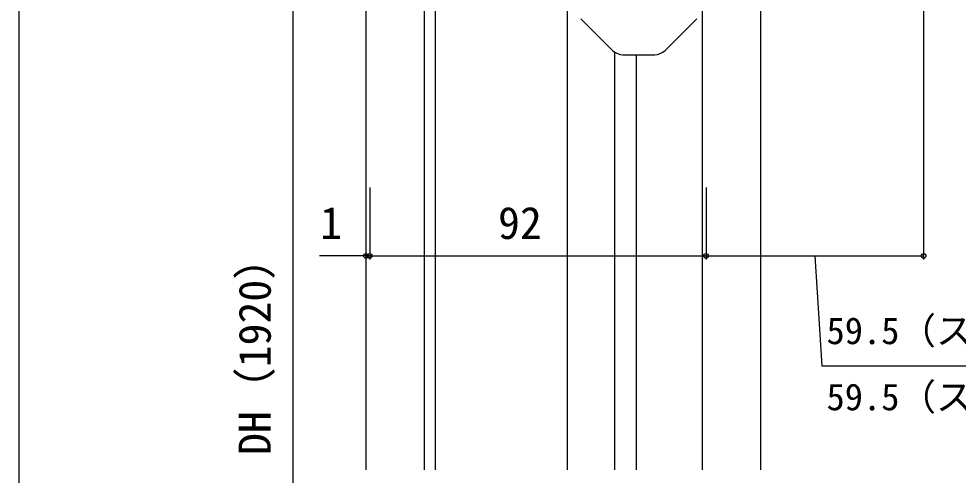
# Model space of a CAD drawing. Units: millimetres, scale not verified. Extents: x -525 to 525, y -783 to 779.
# Drawn here: x -525 to -268, y 186.4 to 311.2 of the extents above; entities that cross this region are included whole.
import ezdxf
from ezdxf.enums import TextEntityAlignment as Align

# ---------------------------------------------------------------- set-up
doc = ezdxf.new("R2010")
doc.units = ezdxf.units.MM
doc.header["$LTSCALE"] = 4
for name, color, linetype in [('0-3_YKK_12', 2, 'Continuous'), ('0-4_YKK_13', 4, 'Continuous'), ('0-6_YKK_D', 6, 'Continuous'), ('0-7_YKK_ZWAK', 7, 'Continuous')]:
    doc.layers.add(name, color=color, linetype=linetype)
doc.styles.add('ＭＳ ゴシック', font='')
doc.styles.get('ＭＳ ゴシック').set_extended_font_data('MS Gothic')

msp = doc.modelspace()

# ---------------------------------------------------------------- linework, layer by layer
at = {"layer": '0-3_YKK_12'}
for p, q in [((-430, 187.915), (-430, 459.544)), ((-414, 187.915), (-414, 449.573)), ((-338, 187.915), (-338, 321.842)), ((-322, 187.915), (-322, 322.774)), ((-362, 187.915), (-362, 302.04)), ((-356, 187.915), (-356, 301.342))]:
    msp.add_line(p, q, dxfattribs=at)
at = {"layer": '0-4_YKK_13'}
for p, q in [((-371.227, 311.17), (-362.57, 302.514)), ((-348.227, 302.514), (-339.57, 311.17)), ((-359.742, 301.342), (-351.055, 301.342))]:
    msp.add_line(p, q, dxfattribs=at)
msp.add_lwpolyline([(-410.998, 187.915), (-410.998, 428.341), (-374.998, 428.341), (-374.998, 187.915)], dxfattribs=at)
for centre, start, end in [((-359.742, 305.342), 225.00003, 270), ((-351.055, 305.342), 270, 314.99995)]:
    msp.add_arc(centre, 4, start, end, dxfattribs=at)
at = {"layer": '0-6_YKK_D'}
for p, q in [((-450, 417.841), (-450, 38.839)), ((-277.499, 394.342), (-277.499, 245.342)), ((-428.999, 265.036), (-428.999, 245.342)), ((-428.999, 265.036), (-428.999, 245.342)), ((-336.999, 265.036), (-336.999, 245.342)), ((-336.999, 265.036), (-336.999, 245.342)), ((-430, 246.342), (-442.714, 246.342)), ((-428.999, 246.342), (-430, 246.342)), ((-428.999, 246.342), (-426.449, 246.342)), ((-428.999, 246.342), (-336.999, 246.342)), ((-336.999, 246.342), (-277.499, 246.342))]:
    msp.add_line(p, q, dxfattribs=at)
msp.add_lwpolyline([(-307.249, 246.342), (-305.313, 216.342), (-175.688, 216.342)], dxfattribs=at)
for centre in [(-430, 246.342), (-428.999, 246.342), (-428.999, 246.342), (-336.999, 246.342), (-336.999, 246.342), (-277.499, 246.342)]:
    msp.add_circle(centre, 0.637, dxfattribs=at)
at = {"layer": '0-7_YKK_ZWAK'}
msp.add_line((-525, 747.2), (-525, -782.8), dxfattribs=at)

# ---------------------------------------------------------------- texts
at = {"layer": '0-6_YKK_D', "style": 'ＭＳ ゴシック'}
for s, height, p in [('92', 8.798, (-393.903, 248.342)), ('1', 8.798, (-442.555, 248.342)), ('59.5（ストップ機構付）', 7.331, (-304.052, 220.046)), ('59.5（ストップ機構無）', 7.331, (-304.052, 201.956))]:
    msp.add_text(s, height=height, dxfattribs=at).set_placement(p, align=Align.BOTTOM_LEFT)
msp.add_text('DH（1920）', height=8.798, rotation=90, dxfattribs=at).set_placement((-453.432, 191.931), align=Align.BOTTOM_LEFT)

doc.saveas('drawing.dxf')
